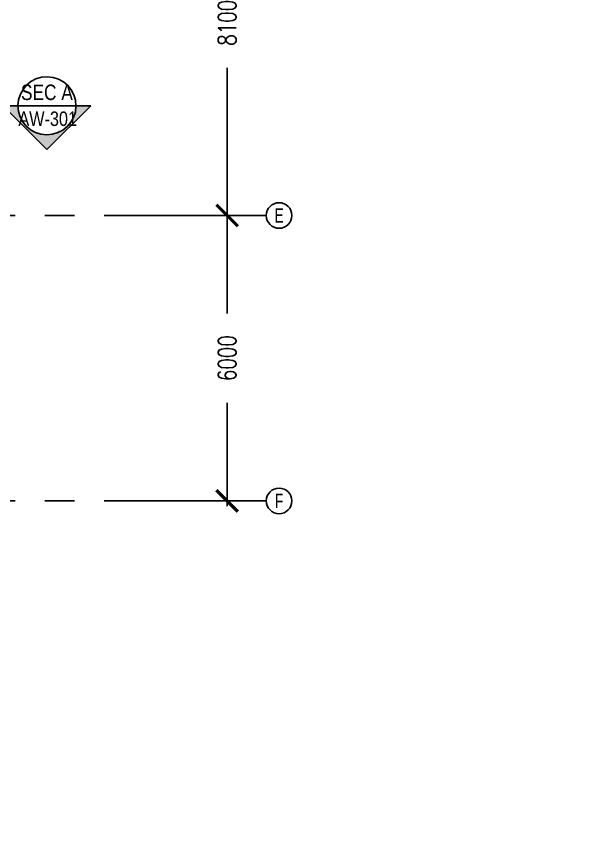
# Model space of a CAD drawing. Header units: millimetres. Extents: x -2076597 to 16308595, y -4402071 to 17875273.
# Drawn here: x -2015240 to -2003142, y -4127682 to -4110642 of the extents above; entities that cross this region are included whole.
import ezdxf
from ezdxf.enums import TextEntityAlignment as Align
from ezdxf.lldxf.tags import DXFTag

# ---------------------------------------------------------------- set-up
doc = ezdxf.new("R2010")
doc.units = ezdxf.units.MM
doc.linetypes.add('CENTER2', pattern=[1.125, 0.75, -0.125, 0.125, -0.125])
doc.layers.add('A- REF LINES', color=5, linetype='Continuous', lineweight=9)
doc.layers.add('A-BOUNDARY LINES', color=4, linetype='Continuous', lineweight=25)
for name, color, linetype in [('A- STAIRSCASE', 1, 'Continuous'), ('A-DIMS', 4, 'Continuous'), ('A-GRIDTXT', 1, 'Continuous'), ('A-PODIUM LYT ARCH', 85, 'Continuous'), ('A-REFR-SECT', 3, 'Continuous'), ('A-SLAB SINING', 252, 'Continuous'), ('S-GRID', 252, 'CENTER2')]:
    doc.layers.add(name, color=color, linetype=linetype)
doc.styles.add('ARIAL', font='arial.ttf')
doc.styles.add('ARIAL-GRID', font='arial.ttf', dxfattribs={"width": 0.7, "height": 15})
doc.styles.add('ROMANS', font='romans.shx', dxfattribs={"width": 0.75})
tags = doc.linetypes.add('DASHEDX2', pattern=[1.5, 1, -0.5]).pattern_tags.tags
tags[6:7] = [DXFTag(74, 4), DXFTag(75, 0), DXFTag(340, '0'), DXFTag(46, 1.0), DXFTag(50, 0.0), DXFTag(44, 0.0), DXFTag(45, 0.0)]
tags[4:5] = [DXFTag(74, 4), DXFTag(75, 0), DXFTag(340, '0'), DXFTag(46, 1.0), DXFTag(50, 0.0), DXFTag(44, 0.0), DXFTag(45, 0.0)]
doc.dimstyles.new('DIMB-200', dxfattribs={"dimscale": 150, "dimtxt": 2.5, "dimasz": 3, "dimexe": 1.5, "dimexo": 0, "dimgap": 3, "dimtad": 0, "dimtoh": 1, "dimdec": 0, "dimzin": 0, "dimdsep": 46, "dimtxsty": 'ROMANS', "dimblk": 'ARCHTICK', "dimcen": 3, "dimdle": 0.75, "dimclrd": 8, "dimclre": 8, "dimclrt": 4, "dimazin": 0, "dimtfac": 1, "dimtdec": 0, "dimtix": 1, "dimtofl": 0, "dimtmove": 2, "dimatfit": 3, "dimldrblk": 'DOT', "dimfxl": 0, "dimtolj": 1, "dimtzin": 0, "dimarcsym": 0})

# ---------------------------------------------------------------- blocks, each defined once
blk = doc.blocks.new('_ArchTick')
at = {"color": 0, "linetype": 'ByBlock', "const_width": 0.15}
blk.add_lwpolyline([(-0.5, -0.5), (0.5, 0.5)], dxfattribs=at)
blk = doc.blocks.new('*D31')
at = {"layer": 'A-BOUNDARY LINES', "color": 8, "lineweight": -2, "transparency": 16777216}
for p, q in [((725528, -1010862), (725528, -1014079)), ((724848, -1010974), (725753, -1010974)), ((725528, -1019187), (725528, -1015970)), ((726351, -1019074), (725303, -1019074))]:
    blk.add_line(p, q, dxfattribs=at)
at = {"layer": 'Defpoints', "color": 0, "transparency": 16777216}
for p in [(724848, -1010974), (725528, -1019074), (726351, -1019074)]:
    blk.add_point(p, dxfattribs=at)
at = {"layer": 'A-BOUNDARY LINES', "color": 8, "lineweight": -2, "transparency": 16777216, "xscale": 450, "yscale": 450, "zscale": 450}
for p, rotation in [((725528, -1010974), 90), ((725528, -1019074), 270)]:
    blk.add_blockref('_ArchTick', p, dxfattribs=dict(at, rotation=rotation))
at = {"layer": 'A-BOUNDARY LINES', "color": 4, "transparency": 16777216, "insert": (725528, -1015024), "char_height": 375, "attachment_point": 5, "rotation": 90, "style": 'ROMANS'}
blk.add_mtext('\\A1;8100', dxfattribs=at)
blk = doc.blocks.new('_Dot')
at = {"color": 0, "linetype": 'ByBlock', "lineweight": -2}
blk.add_line((-0.5, 0), (-1, 0), dxfattribs=at)
at = {"color": 0, "linetype": 'ByBlock', "const_width": 0.5}
blk.add_lwpolyline([(-0.25, 0, 1), (0.25, 0, 1)], format="xyb", close=True, dxfattribs=at)
blk = doc.blocks.new('*D32')
at = {"layer": 'A-BOUNDARY LINES', "color": 8, "lineweight": -2, "transparency": 16777216}
for p, q in [((724848, -1019074), (725753, -1019074)), ((725528, -1018962), (725528, -1021135)), ((725528, -1025187), (725528, -1023013)), ((726351, -1025074), (725303, -1025074))]:
    blk.add_line(p, q, dxfattribs=at)
at = {"layer": 'Defpoints', "color": 0, "transparency": 16777216}
for p in [(724848, -1019074), (725528, -1025074), (726351, -1025074)]:
    blk.add_point(p, dxfattribs=at)
at = {"layer": 'A-BOUNDARY LINES', "color": 8, "lineweight": -2, "transparency": 16777216, "xscale": 450, "yscale": 450, "zscale": 450}
for p, rotation in [((725528, -1019074), 90), ((725528, -1025074), 270)]:
    blk.add_blockref('_ArchTick', p, dxfattribs=dict(at, rotation=rotation))
at = {"layer": 'A-BOUNDARY LINES', "color": 4, "transparency": 16777216, "insert": (725528, -1022074), "char_height": 375, "attachment_point": 5, "rotation": 90, "style": 'ROMANS'}
blk.add_mtext('\\A1;6000', dxfattribs=at)
blk = doc.blocks.new('GRNO')
at = {"layer": 'A-GRIDTXT', "color": 8}
blk.add_circle((0, 0), 450, dxfattribs=at)
at = {"layer": 'A-GRIDTXT', "style": 'ARIAL-GRID', "width": 0.7}
blk.add_attdef('01', text='', height=350, dxfattribs=at).set_placement((0, 0), align=Align.MIDDLE_CENTER)
blk = doc.blocks.new('A-SEC-REF-1')
at = {"layer": 'A-REFR-SECT', "ltscale": 800}
blk.add_line((-600, 0), (600, 0), dxfattribs=at)
at = {"layer": 'A-REFR-SECT', "color": 4, "linetype": 'Continuous', "style": 'ARIAL', "width": 0.8}
for tag, height, p in [('SECTION-LETTER', 320, (-1, 276)), ('DRAWING-REF', 300, (15, -270))]:
    blk.add_attdef(tag, text='', height=height, dxfattribs=at).set_placement(p, align=Align.MIDDLE)
blk = doc.blocks.new('SEC LINES')
at = {"layer": 'A-DIMS'}
h = blk.add_hatch(color=8, dxfattribs=at)
edge = h.paths.add_edge_path()
edge.add_line((-3817613, -18368005), (-3817304, -18368005))
edge.add_ellipse((-3816694, -18368005), major_axis=(1, -610), ratio=1, start_angle=269.93, end_angle=359.93)
edge.add_ellipse((-3816694, -18368005), major_axis=(-1, -610), ratio=1, start_angle=0.07, end_angle=90.07)
edge.add_line((-3816084, -18368005), (-3815775, -18368005))
edge.add_line((-3815775, -18368005), (-3816694, -18368923))
edge.add_line((-3816694, -18368923), (-3817613, -18368005))
at = {"layer": 'A-DIMS', "color": 2, "linetype": 'Continuous'}
for p, q in [((-3817613, -18368005), (-3816694, -18368923)), ((-3817613, -18368005), (-3815775, -18368005)), ((-3815775, -18368005), (-3816694, -18368923))]:
    blk.add_line(p, q, dxfattribs=at)
blk.add_ellipse((-3816694, -18368008), major_axis=(-6, -610), ratio=1, start_param=3.146455407780075, end_param=9.42964071495966, dxfattribs=at)
at = {"layer": 'A-DIMS', "linetype": 'Continuous', "xscale": 1.016296296337732, "yscale": 1.016296296337732, "zscale": 1.016296296337732, "rotation": 359.9999999999371}
blk.add_blockref('A-SEC-REF-1', (-3816694, -18368005), dxfattribs=at).add_auto_attribs({'SECTION-LETTER': 'SEC A', 'DRAWING-REF': 'AW-301'})
blk = doc.blocks.new('COLUMN 1')
at = {"layer": 'S-GRID', "ltscale": 5000}
for p, q in [((661071.4, -1019074.1), (726350.7, -1019074.1)), ((661071.4, -1025074.1), (726350.7, -1025074.1))]:
    blk.add_line(p, q, dxfattribs=at)
at = {"layer": 'A-PODIUM LYT ARCH'}
ref = blk.add_blockref('GRNO', (726619.7, -1019074.1), dxfattribs=dict(at, xscale=0.5979073243647236, yscale=0.5979073243647236, zscale=0.5979073243647236))
ref.add_attrib('01', 'E', dxfattribs={"layer": 'A-GRIDTXT', "height": 299, "style": 'ARIAL-GRID', "width": 0.7}).set_placement((726619.7, -1019074.1), align=Align.MIDDLE_CENTER)
ref = blk.add_blockref('GRNO', (726619.7, -1025074.2), dxfattribs=dict(at, xscale=0.5979073243647236, yscale=0.5979073243647236, zscale=0.5979073243647236))
ref.add_attrib('01', 'F', dxfattribs={"layer": 'A-GRIDTXT', "height": 299, "style": 'ARIAL-GRID', "width": 0.7}).set_placement((726619.7, -1025074.2), align=Align.MIDDLE_CENTER)
at = {"layer": 'A-BOUNDARY LINES'}
for base, p1, p2, picture, middle in [((725527.5, -1019074.1), (724848, -1010974.1), (726350.7, -1019074.1), '*D31', (725527.5, -1015024.1)), ((725527.5, -1025074.1), (724848, -1019074.1), (726350.7, -1025074.1), '*D32', (725527.5, -1022074.1))]:
    dim = blk.add_linear_dim(base=base, p1=p1, p2=p2, angle=90, dimstyle='DIMB-200', dxfattribs=at)
    dim.commit()
    dim.dimension.update_dxf_attribs({"geometry": picture, "text_midpoint": middle})

msp = doc.modelspace()

# ---------------------------------------------------------------- hatches: boundary and pattern name
at = {"layer": 'A-SLAB SINING'}
h = msp.add_hatch(dxfattribs=at)
h.set_pattern_fill('ANSI37', color=256, scale=150)
h.set_pattern_definition([(45, (1802100.65, 14255482.13), (-336.759605, 336.759605), []), (135, (1802100.65, 14255482.13), (-336.759605, -336.759605), [])])
edge = h.paths.add_edge_path()
edge.add_line((-2020847.9, -4093231.1), (-2020847.9, -4095331.1))
edge.add_line((-2020847.9, -4095331.1), (-2017428.2, -4095331.1))
edge.add_arc((-2017445.7, -4096546.3), 1215.3, -7.05624, 89.17634, ccw=False)
edge.add_line((-2016239.5, -4096695.6), (-2020640.2, -4128491.2))
edge.add_line((-2020640.2, -4128491.2), (-2018621.1, -4128491.2))
edge.add_line((-2018621.1, -4128491.2), (-2013898.4, -4094368.2))
edge.add_arc((-2014888.9, -4094231.1), 1000, 352.12015, 450)
edge.add_line((-2014888.9, -4093231.1), (-2020847.9, -4093231.1))

# ---------------------------------------------------------------- block references
at = {"layer": 'A- REF LINES'}
msp.add_blockref('SEC LINES', (1802100.7, 14255482.1), dxfattribs=at)
at = {"layer": 'A- STAIRSCASE', "linetype": 'DASHEDX2', "ltscale": 500}
msp.add_blockref('COLUMN 1', (-2736334, -3095757), dxfattribs=at)

doc.saveas('drawing.dxf')
